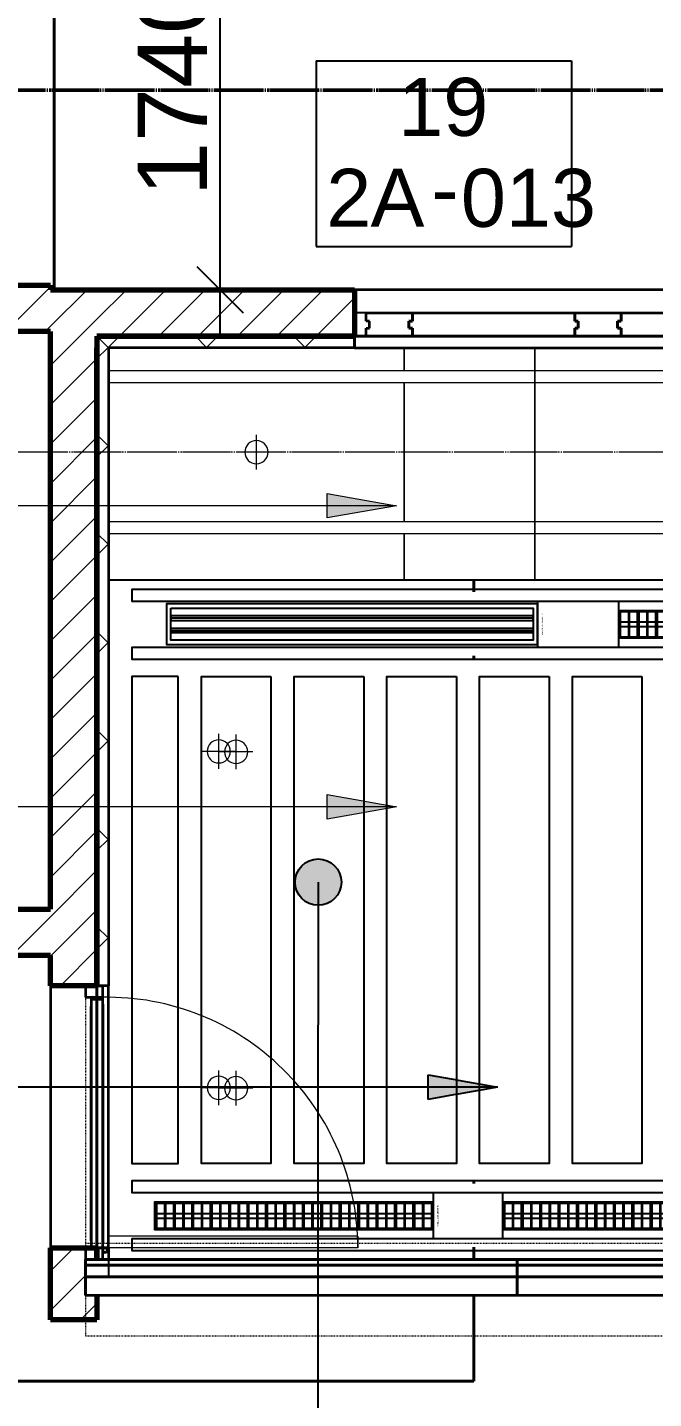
# Model space of a CAD drawing. Header units: millimetres. Extents: x -920220 to -841565, y -17301 to 82135.
# Drawn here: x -852482 to -849782, y -501 to 5410 of the extents above; entities that cross this region are included whole.
import ezdxf
from ezdxf.enums import TextEntityAlignment as Align
from ezdxf.xclip import XClip

# ---------------------------------------------------------------- set-up
doc = ezdxf.new("R2010")
doc.units = ezdxf.units.MM
doc.header["$XCLIPFRAME"] = 0
doc.linetypes.add('DASH', pattern=[6.35, 3.175, -3.175])
doc.linetypes.add('DPA_Grid _ Level 100', pattern=[10, 5.5, -1.6, 1.3, -1.6])
for name, color, linetype in [('000 - WIPEOUT', 250, 'Continuous'), ('001 - ASCESSORIES', 251, 'Continuous'), ('A04_TUBE SERIES', 2, 'Continuous'), ('A11_ALU.SOLID SHEET', 2, 'Continuous')]:
    doc.layers.add(name, color=color, linetype=linetype)
for name, color, linetype, lineweight in [('A-ANNO-DIMS', 1, 'Continuous', 9), ('A-ANNO-NOTE', 3, 'Continuous', 25), ('A-DETL-GENF', 2, 'Continuous', 9), ('A-DOOR', 3, 'Continuous', 35), ('A-DOOR-E', 2, 'Continuous', 25), ('A-DOOR-FRAM', 3, 'Continuous', 25), ('A-DOOR-IDEN', 3, 'Continuous', 25), ('A-FLOR-E', 2, 'Continuous', 35), ('A-GENM', 1, 'Continuous', 9), ('A-GLAZ-CURT', 2, 'Continuous', 9), ('A-ROOM-IDEN', 3, 'Continuous', 25), ('A-WALL', 5, 'Continuous', 35), ('A-WALL-FNSH', 2, 'Continuous', 35), ('A-WALL-PATT', 1, 'Continuous', 35), ('E-LITE-EQPM', 2, 'Continuous', 9), ('G-ANNO-SECL', 3, 'Continuous', 9), ('G-ANNO-TEXT', 3, 'Continuous', 9), ('Q-SPCQ', 2, 'Continuous', 35), ('Q-SPCQ-HDLN', 2, 'DASH', 9), ('S-GRID', 251, 'Continuous', 9), ('WALL-E', 2, 'Continuous', 35)]:
    doc.layers.add(name, color=color, linetype=linetype, lineweight=lineweight)
doc.styles.add('Arial_1', font='arial.ttf', dxfattribs={"height": 250})
doc.styles.add('Arial_2', font='arial.ttf', dxfattribs={"height": 300})
doc.styles.add('Arial_3', font='arial.ttf', dxfattribs={"height": 2.5})
doc.dimstyles.new('DPA-DIM-3_0_T-T', dxfattribs={"dimscale": 304.8, "dimtxt": 306.07782, "dimasz": 0.656168, "dimexe": 0.656168, "dimexo": 0.0625, "dimgap": 0.164042, "dimtad": 1, "dimdec": 0, "dimzin": 0, "dimdsep": 46, "dimtxsty": 'Arial_2', "dimblk1": 'OBLIQUE', "dimblk2": 'OBLIQUE', "dimsah": 1, "dimcen": 0.09, "dimdle": 0.656168, "dimadec": 8, "dimazin": 0, "dimtfac": 1, "dimtdec": 4, "dimtix": 1, "dimtmove": 0, "dimatfit": 3, "dimfxl": 1.312336, "dimfxlon": 1, "dimtvp": 1, "dimtolj": 1, "dimtzin": 0, "dimarcsym": 2})
pattern_1 = [(45, (0, 0), (-84.852814, 84.852814), [])]
pattern_2 = [(45, (0, 0), (-212.13203, 212.13203), []), (135, (0, 0), (-212.13203, -212.13203), [])]

# ---------------------------------------------------------------- blocks, each defined once
blk = doc.blocks.new('DPA_AC-BW - A30_2100 x 2500 mm-6632386-4260-01 ENLARGED UPPER PLATFORM LEVEL - REFLECTED CEILING PLAN - SHEET 1')
at = {"layer": 'A-DOOR'}
for p, q in [((-1000, 0), (-800, 0)), ((-1000, -35), (-1000, 0)), ((-800, 0), (-800, -35)), ((-799.8, -35), (-799.8, 0)), ((-799.8, 0), (-100, 0)), ((-100, 0), (100, 0)), ((-100, -35), (-100, 0)), ((-100, 0), (-100, -35)), ((100, 0), (100, -35)), ((100, -35), (100, 0)), ((100, 0), (800, 0)), ((800, 0), (1000, 0)), ((800, -35), (800, 0)), ((800, 0), (800, -35)), ((1000, 0), (1000, -35)), ((-985, -35), (-1000, -35)), ((-985, -65), (-985, -35)), ((-800, -35), (-815, -35)), ((-815, -35), (-815, -65)), ((-815, -65), (-815, -35)), ((-815, -35), (-799.8, -35)), ((-85, -35), (-100, -35)), ((-100, -35), (-85, -35)), ((-85, -65), (-85, -35)), ((-85, -35), (-85, -65)), ((100, -35), (85, -35)), ((85, -35), (85, -65)), ((85, -35), (100, -35)), ((85, -65), (85, -35)), ((815, -35), (800, -35)), ((800, -35), (815, -35)), ((815, -65), (815, -35)), ((815, -35), (815, -65)), ((1000, -35), (985, -35)), ((985, -35), (985, -65)), ((-1000, -100), (-1000, -65)), ((-1000, -65), (-985, -65)), ((-800, -100), (-1000, -100)), ((-815, -65), (-800, -65)), ((-799.8, -65), (-815, -65)), ((-800, -65), (-800, -100)), ((-799.8, -100), (-799.8, -65)), ((-100, -100), (-799.8, -100)), ((-100, -100), (-100, -65)), ((-100, -65), (-85, -65)), ((-85, -65), (-100, -65)), ((-100, -65), (-100, -100)), ((100, -100), (-100, -100)), ((85, -65), (100, -65)), ((100, -65), (85, -65)), ((100, -65), (100, -100)), ((100, -100), (100, -65)), ((800, -100), (100, -100)), ((800, -100), (800, -65)), ((800, -65), (815, -65)), ((815, -65), (800, -65)), ((800, -65), (800, -100)), ((1000, -100), (800, -100)), ((985, -65), (1000, -65)), ((1000, -65), (1000, -100))]:
    blk.add_line(p, q, dxfattribs=at)
at = {"layer": 'A-DOOR-E'}
for p, q in [((-800, 0), (-1000, 0)), ((-1000, 0), (-1000, -35)), ((-800, -35), (-800, 0)), ((-799.8, -35), (-799.8, 0)), ((-799.8, 0), (-100, 0)), ((-799.8, 0), (-100, 0)), ((-799.8, -35), (-799.8, 0)), ((-799.8, -35), (-799.8, 0)), ((-799.8, 0), (-100, 0)), ((-100, 0), (-799.8, 0)), ((-799.8, 0), (-799.8, -35)), ((-799.8, -35), (-799.8, 0)), ((-799.8, 0), (-100, 0)), ((-100, 0), (-799.8, 0)), ((-799.8, 0), (-799.8, -35)), ((-100, 0), (-799.8, 0)), ((-799.8, 0), (-799.8, -35)), ((100, 0), (-100, 0)), ((-100, 0), (-100, -35)), ((-100, 0), (-100, -35)), ((-100, 0), (-100, -35)), ((-100, 0), (-100, -35)), ((-100, -35), (-100, 0)), ((-100, 0), (-100, -35)), ((-100, -35), (-100, 0)), ((-100, -35), (-100, 0)), ((100, -35), (100, 0)), ((100, -35), (100, 0)), ((100, 0), (800, 0)), ((100, 0), (800, 0)), ((100, -35), (100, 0)), ((100, -35), (100, 0)), ((100, 0), (800, 0)), ((800, 0), (100, 0)), ((100, 0), (100, -35)), ((100, -35), (100, 0)), ((100, 0), (800, 0)), ((800, 0), (100, 0)), ((100, 0), (100, -35)), ((800, 0), (100, 0)), ((100, 0), (100, -35)), ((1000, 0), (800, 0)), ((800, 0), (800, -35)), ((800, 0), (800, -35)), ((800, 0), (800, -35)), ((800, 0), (800, -35)), ((800, -35), (800, 0)), ((800, 0), (800, -35)), ((800, -35), (800, 0)), ((800, -35), (800, 0)), ((1000, -35), (1000, 0)), ((-1000, -35), (-985, -35)), ((-985, -35), (-985, -65)), ((-815, -65), (-815, -35)), ((-815, -35), (-800, -35)), ((-815, -65), (-815, -35)), ((-815, -35), (-799.8, -35)), ((-815, -35), (-799.8, -35)), ((-815, -65), (-815, -35)), ((-815, -65), (-815, -35)), ((-815, -35), (-799.8, -35)), ((-799.8, -35), (-815, -35)), ((-815, -35), (-815, -65)), ((-815, -65), (-815, -35)), ((-815, -35), (-799.8, -35)), ((-799.8, -35), (-815, -35)), ((-815, -35), (-815, -65)), ((-799.8, -35), (-815, -35)), ((-815, -35), (-815, -65)), ((-100, -35), (-85, -35)), ((-100, -35), (-85, -35)), ((-100, -35), (-85, -35)), ((-100, -35), (-85, -35)), ((-85, -35), (-100, -35)), ((-100, -35), (-85, -35)), ((-85, -35), (-100, -35)), ((-85, -35), (-100, -35)), ((-85, -35), (-85, -65)), ((-85, -35), (-85, -65)), ((-85, -35), (-85, -65)), ((-85, -35), (-85, -65)), ((-85, -65), (-85, -35)), ((-85, -35), (-85, -65)), ((-85, -65), (-85, -35)), ((-85, -65), (-85, -35)), ((85, -65), (85, -35)), ((85, -35), (100, -35)), ((85, -65), (85, -35)), ((85, -35), (100, -35)), ((85, -35), (100, -35)), ((85, -65), (85, -35)), ((85, -65), (85, -35)), ((85, -35), (100, -35)), ((100, -35), (85, -35)), ((85, -35), (85, -65)), ((85, -65), (85, -35)), ((85, -35), (100, -35)), ((100, -35), (85, -35)), ((85, -35), (85, -65)), ((100, -35), (85, -35)), ((85, -35), (85, -65)), ((800, -35), (815, -35)), ((800, -35), (815, -35)), ((800, -35), (815, -35)), ((800, -35), (815, -35)), ((815, -35), (800, -35)), ((800, -35), (815, -35)), ((815, -35), (800, -35)), ((815, -35), (800, -35)), ((815, -35), (815, -65)), ((815, -35), (815, -65)), ((815, -35), (815, -65)), ((815, -35), (815, -65)), ((815, -65), (815, -35)), ((815, -35), (815, -65)), ((815, -65), (815, -35)), ((815, -65), (815, -35)), ((985, -65), (985, -35)), ((985, -35), (1000, -35)), ((-985, -65), (-1000, -65)), ((-1000, -65), (-1000, -100)), ((-1000, -100), (-800, -100)), ((-800, -65), (-815, -65)), ((-799.8, -65), (-815, -65)), ((-799.8, -65), (-815, -65)), ((-799.8, -65), (-815, -65)), ((-815, -65), (-799.8, -65)), ((-799.8, -65), (-815, -65)), ((-815, -65), (-799.8, -65)), ((-815, -65), (-799.8, -65)), ((-800, -100), (-800, -65)), ((-799.8, -100), (-799.8, -65)), ((-799.8, -100), (-799.8, -65)), ((-799.8, -100), (-799.8, -65)), ((-799.8, -65), (-799.8, -100)), ((-799.8, -100), (-799.8, -65)), ((-799.8, -65), (-799.8, -100)), ((-799.8, -65), (-799.8, -100)), ((-100, -100), (-799.8, -100)), ((-100, -100), (-799.8, -100)), ((-100, -100), (-799.8, -100)), ((-799.8, -100), (-100, -100)), ((-100, -100), (-799.8, -100)), ((-799.8, -100), (-100, -100)), ((-799.8, -100), (-100, -100)), ((-85, -65), (-100, -65)), ((-100, -65), (-100, -100)), ((-85, -65), (-100, -65)), ((-100, -65), (-100, -100)), ((-100, -65), (-100, -100)), ((-85, -65), (-100, -65)), ((-85, -65), (-100, -65)), ((-100, -65), (-100, -100)), ((-100, -100), (-100, -65)), ((-100, -65), (-85, -65)), ((-85, -65), (-100, -65)), ((-100, -65), (-100, -100)), ((-100, -100), (-100, -65)), ((-100, -65), (-85, -65)), ((-100, -100), (-100, -65)), ((-100, -65), (-85, -65)), ((-100, -100), (100, -100)), ((100, -65), (85, -65)), ((100, -65), (85, -65)), ((100, -65), (85, -65)), ((100, -65), (85, -65)), ((85, -65), (100, -65)), ((100, -65), (85, -65)), ((85, -65), (100, -65)), ((85, -65), (100, -65)), ((100, -100), (100, -65)), ((100, -100), (100, -65)), ((100, -100), (100, -65)), ((100, -100), (100, -65)), ((100, -65), (100, -100)), ((100, -100), (100, -65)), ((100, -65), (100, -100)), ((100, -65), (100, -100)), ((800, -100), (100, -100)), ((800, -100), (100, -100)), ((800, -100), (100, -100)), ((100, -100), (800, -100)), ((800, -100), (100, -100)), ((100, -100), (800, -100)), ((100, -100), (800, -100)), ((815, -65), (800, -65)), ((800, -65), (800, -100)), ((815, -65), (800, -65)), ((800, -65), (800, -100)), ((800, -65), (800, -100)), ((815, -65), (800, -65)), ((815, -65), (800, -65)), ((800, -65), (800, -100)), ((800, -100), (800, -65)), ((800, -65), (815, -65)), ((815, -65), (800, -65)), ((800, -65), (800, -100)), ((800, -100), (800, -65)), ((800, -65), (815, -65)), ((800, -100), (800, -65)), ((800, -65), (815, -65)), ((800, -100), (1000, -100)), ((1000, -65), (985, -65)), ((1000, -100), (1000, -65))]:
    blk.add_line(p, q, dxfattribs=at)
at = {"layer": 'A-DOOR-FRAM'}
for p, q in [((1000, 0), (1050, 0)), ((1000, -35), (1000, 0)), ((1050, 0), (1050, -100)), ((-1050, 0), (-1050, -100)), ((-1000, 0), (-1050, 0)), ((-1000, -35), (-1000, 0)), ((-985.2, -35), (-1000, -35)), ((-985.2, -65), (-985.2, -35)), ((985.2, -65), (985.2, -35)), ((985.2, -35), (1000, -35)), ((-1050, -100), (-1000, -100)), ((-1000, -65), (-985.2, -65)), ((-1000, -100), (-1000, -65)), ((1000, -65), (985.2, -65)), ((1000, -100), (1000, -65)), ((1050, -100), (1000, -100))]:
    blk.add_line(p, q, dxfattribs=at)
blk = doc.blocks.new('DPA_Speciality_PlatformScreenDoor - Length_135300-12767973-4260-01 ENLARGED UPPER PLATFORM LEVEL - REFLECTED CEILING PLAN - SHEET 1')
at = {"layer": 'A-GENM'}
for p, q in [((134190.3, -330), (134314.1, -330)), ((134200.9, -330), (134254, -330)), ((134250.4, -330), (134303.5, -330)), ((134025, -430), (134025, -380)), ((134025, -380), (135105, -380)), ((135105, -430), (135105, -380)), ((135125, -380), (135125, -1460)), ((135125, -1441.6), (135125, -380)), ((135175, -380), (135175, -1460)), ((135175, -1460), (135175, -380)), ((134025, -430), (135105, -430))]:
    blk.add_line(p, q, dxfattribs=at)
blk.add_arc((135105, -380), 1080, 180, 271.06109, dxfattribs=at)
at = {"layer": 'Q-SPCQ'}
for p, q in [((130962.5, -175), (133337.5, -175)), ((133337.5, -330), (133337.5, -175)), ((133337.5, -175), (133337.5, -330)), ((133337.5, -175), (135200, -175)), ((133337.5, -175.9), (133337.5, -200)), ((133337.5, -200), (133337.5, -175.9)), ((135200, -330), (135200, -175)), ((135200, -175.9), (135200, -200)), ((133337.5, -200), (133337.5, -305)), ((133337.5, -305), (133337.5, -200)), ((135200, -200), (135200, -305)), ((133337.5, -255), (130962.5, -255)), ((130962.5, -255), (133337.5, -255)), ((133287.5, -255), (131012.5, -255)), ((131012.5, -255), (133287.5, -255)), ((131022.5, -255), (133277.5, -255)), ((133277.5, -255), (131022.5, -255)), ((133337.5, -305), (133337.5, -255)), ((133337.5, -255), (133337.5, -305)), ((135200, -255), (133337.5, -255)), ((133337.5, -255), (135200, -255)), ((133337.5, -255), (133337.5, -305)), ((133337.5, -255), (133337.5, -305)), ((135150, -255), (133387.5, -255)), ((133387.5, -255), (135150, -255)), ((133397.5, -255), (135140, -255)), ((135140, -255), (133397.5, -255)), ((135200, -305), (135200, -255)), ((135200, -255), (135200, -305)), ((133337.5, -305), (130962.5, -305)), ((133337.5, -305), (130962.5, -305)), ((130962.5, -305), (133337.5, -305)), ((130962.5, -330), (133337.5, -330)), ((130962.5, -330), (133337.5, -330)), ((130972.5, -305), (133327.5, -305)), ((130972.5, -305), (133327.5, -305)), ((133327.5, -305), (130972.5, -305)), ((133327.5, -330), (130972.5, -330)), ((130972.5, -330), (133327.5, -330)), ((133327.5, -330), (130972.5, -330)), ((133287.5, -305), (131012.5, -305)), ((131012.5, -305), (133287.5, -305)), ((133277.5, -305), (131022.5, -305)), ((131022.5, -305), (133277.5, -305)), ((133277.5, -305), (131022.5, -305)), ((131022.5, -305), (133277.5, -305)), ((131022.5, -305), (133277.5, -305)), ((133277.5, -305), (131022.5, -305)), ((133277.5, -330), (131022.5, -330)), ((131022.5, -330), (133277.5, -330)), ((133277.5, -330), (131022.5, -330)), ((131022.5, -330), (133277.5, -330)), ((133327.5, -305), (133337.5, -305)), ((133337.5, -330), (133327.5, -330)), ((133337.5, -305), (133337.5, -329.1)), ((133337.5, -330), (133337.5, -305)), ((133337.5, -305), (133337.5, -330)), ((133337.5, -329.1), (133337.5, -305)), ((135200, -305), (133337.5, -305)), ((133337.5, -305), (133347.5, -305)), ((133337.5, -330), (133337.5, -305)), ((133337.5, -305), (133337.5, -330)), ((135200, -305), (133337.5, -305)), ((133337.5, -305), (135200, -305)), ((133337.5, -330), (135200, -330)), ((133347.5, -330), (133337.5, -330)), ((133337.5, -330), (135200, -330)), ((133347.5, -305), (135190, -305)), ((133347.5, -305), (135190, -305)), ((135190, -305), (133347.5, -305)), ((135190, -330), (133347.5, -330)), ((133347.5, -330), (135190, -330)), ((135190, -330), (133347.5, -330)), ((135150, -305), (133387.5, -305)), ((133387.5, -305), (135150, -305)), ((135140, -305), (133397.5, -305)), ((133397.5, -305), (135140, -305)), ((135140, -305), (133397.5, -305)), ((133397.5, -305), (135140, -305)), ((133397.5, -305), (135140, -305)), ((135140, -305), (133397.5, -305)), ((135140, -330), (133397.5, -330)), ((133397.5, -330), (135140, -330)), ((135140, -330), (133397.5, -330)), ((133397.5, -330), (135140, -330)), ((135125, -330), (135125, -380)), ((135125, -330), (135150, -330)), ((135150, -330), (135125, -330)), ((135150, -380), (135150, -330)), ((135150, -330), (135150, -380)), ((135200, -330), (135150, -330)), ((135150, -380), (135150, -330)), ((135150, -330), (135150, -380)), ((135190, -305), (135200, -305)), ((135200, -330), (135190, -330)), ((135200, -305), (135200, -329.1)), ((135200, -330), (135200, -305)), ((135200, -305), (135200, -330)), ((135200, -380), (135200, -330)), ((135125, -380), (135125, -1450)), ((135125, -380), (135150, -380)), ((135125, -380), (135150, -380)), ((135150, -380), (135125, -380)), ((135150, -380), (135125, -380)), ((135125, -400), (135125, -1430)), ((135125, -1430), (135125, -400)), ((135125, -400), (135125, -1430)), ((135125, -1430), (135125, -400)), ((135150, -1450), (135150, -380)), ((135150, -380), (135150, -1450)), ((135150, -1450), (135150, -380)), ((135150, -380), (135150, -1450)), ((135150, -380), (135175, -380)), ((135150, -380), (135175, -380)), ((135200, -380), (135150, -380)), ((135200, -380), (135150, -380)), ((135150, -400), (135150, -1430)), ((135150, -1430), (135150, -400)), ((135150, -400), (135150, -1430)), ((135150, -1430), (135150, -400)), ((135150, -410), (135150, -1420)), ((135150, -1420), (135150, -410)), ((135150, -410), (135150, -1420)), ((135150, -1420), (135150, -410)), ((135150, -1420), (135150, -410)), ((135150, -410), (135150, -1420)), ((135175, -1450), (135175, -380)), ((135175, -410), (135175, -1420)), ((135175, -1420), (135175, -410)), ((135175, -410), (135175, -1420)), ((135175, -410), (135175, -1420)), ((135175, -1420), (135175, -410)), ((135125, -1450), (135150, -1450)), ((135125, -1460), (135125, -1510)), ((135150, -1460), (135125, -1460)), ((135130, -1450), (135170, -1450)), ((135170, -1460), (135130, -1460)), ((135150, -1450), (135175, -1450)), ((135150, -1460), (135150, -1510)), ((135150, -1510), (135150, -1460)), ((135200, -1460), (135150, -1460)), ((135150, -1460), (135150, -1510)), ((135150, -1510), (135150, -1460)), ((135200, -1510), (135200, -1460)), ((135150, -1510), (135125, -1510)), ((135150, -1510), (135125, -1510)), ((135200, -1510), (135150, -1510)), ((135200, -1510), (135150, -1510))]:
    blk.add_line(p, q, dxfattribs=at)
for centre, radius, start, end in [((135115, -370), 10, 90, 270), ((135115, -370), 10, 90, 270), ((135115, -370), 10, 90, 270), ((135115, -370), 10, 90, 270), ((135115, -370), 10, 270, 90), ((135115, -370), 10, 270, 90), ((135115, -370), 10, 270, 90), ((135115, -370), 10, 270, 90), ((135130, -1455), 5, 90, 270), ((135170, -1455), 5, 270, 90)]:
    blk.add_arc(centre, radius, start, end, dxfattribs=at)
at = {"layer": 'Q-SPCQ-HDLN'}
for p, q in [((135200, 0), (129089.3, 0)), ((135200, -1510), (135200, 0)), ((135200, -330), (129089.3, -330)), ((135200, -400), (129089.3, -400))]:
    blk.add_line(p, q, dxfattribs=at)
blk = doc.blocks.new('LGF_DL_SAA_LowPower_DL1a - LGF_DL_SAA_LowPower_DL1a-8832329-4260-01 ENLARGED UPPER PLATFORM LEVEL - REFLECTED CEILING PLAN - SHEET 1')
at = {"layer": 'A-DETL-GENF', "lineweight": 9}
for p, q in [((0, 75), (0, -75)), ((72.5, 0), (-72.5, 0))]:
    blk.add_line(p, q, dxfattribs=at)
blk.add_circle((0, 0), 50, dxfattribs=at)
blk = doc.blocks.new('DPA_Door Tag - Standard-4918896-4260-01 ENLARGED UPPER PLATFORM LEVEL - REFLECTED CEILING PLAN - SHEET 1')
at = {"layer": 'A-DOOR-IDEN'}
for p, q in [((-5.5, 4), (-5.5, -4)), ((-5.5, 4), (5.5, 4)), ((5.5, 4), (5.5, -4)), ((-5.5, -4), (5.5, -4))]:
    blk.add_line(p, q, dxfattribs=at)
at = {"layer": 'A-DOOR-IDEN', "lineweight": 9, "insert": (-0.528, -0.28), "char_height": 2.5, "width": 1.44304, "attachment_point": 1, "style": 'Arial_3'}
blk.add_mtext('-', dxfattribs=at)
blk = doc.blocks.new('LGF_DL_SAA_LowPower_DL1a - LGF_DL_SAA_LowPower_DL1a-8832329-4160-01 UPPER PLATFORM LEVEL - REFLECTED CEILING PLAN')
at = {"layer": 'A-DETL-GENF'}
for p, q in [((0, 75), (0, -75)), ((72.5, 0), (-72.5, 0))]:
    blk.add_line(p, q, dxfattribs=at)
blk.add_circle((0, 0), 50, dxfattribs=at)
blk = doc.blocks.new('C-1-PP19-AR-4160-01-B_20250902-175713_EXDOWNLIGHT')
at = {"layer": 'E-LITE-EQPM', "extrusion": (0, 0, -1), "rotation": 180}
for p in [(106812.4, 0), (106900, -1292), (106900, -2742)]:
    blk.add_blockref('LGF_DL_SAA_LowPower_DL1a - LGF_DL_SAA_LowPower_DL1a-8832329-4160-01 UPPER PLATFORM LEVEL - REFLECTED CEILING PLAN', p, dxfattribs=at)
blk = doc.blocks.new('*U122')
at = {"layer": 'A11_ALU.SOLID SHEET', "color": 0}
blk.add_lwpolyline([(350, -98.8), (350, 98.8), (0, 98.8), (0, -98.8)], close=True, dxfattribs=at)
at = {"layer": 'Defpoints', "color": 250}
blk.add_point((0, 0), dxfattribs=at)
blk.add_text('AL.SHEET-HAT-TYPE-R', height=6, rotation=270, dxfattribs=at).set_placement((15, 0), align=Align.BOTTOM_CENTER)
blk = doc.blocks.new('*U124')
at = {"layer": '001 - ASCESSORIES', "color": 0, "linetype": 'ByBlock'}
blk.add_lwpolyline([(800, 87.5), (-800, 87.5), (-800, -87.5), (800, -87.5)], close=True, dxfattribs=at)
at = {"layer": '001 - ASCESSORIES', "linetype": 'ByBlock'}
for points in [[(-781.5, 69), (781.5, 69), (781.5, -69), (-781.5, -69)], [(781.5, 36.3), (-781.5, 36.3), (-781.5, 16.3), (781.5, 16.3)], [(-781.5, -16.3), (781.5, -16.3), (781.5, -36.3), (-781.5, -36.3)]]:
    blk.add_lwpolyline(points, close=True, dxfattribs=at)
for points in [[(781.5, 26.3), (-781.5, 26.3)], [(-781.5, -26.3), (781.5, -26.3)]]:
    blk.add_lwpolyline(points, dxfattribs=at)
blk = doc.blocks.new('*U119')
at = {"color": 1}
blk.add_wipeout([(600, -60), (-600, -60), (-600, 60), (600, 60)], dxfattribs=at).dxf.layer = '000 - WIPEOUT'
at = {"layer": '001 - ASCESSORIES', "color": 0}
blk.add_lwpolyline([(600, -60), (-600, -60), (-600, 60), (600, 60)], close=True, dxfattribs=at)
at = {"layer": '001 - ASCESSORIES'}
for points in [[(-593.5, -55), (-598.5, -55), (-598.5, 55), (-593.5, 55)], [(595, -55), (-595, -55), (-595, 55), (595, 55)], [(-558.8, -55), (-553.8, -55), (-553.8, 55), (-558.8, 55)], [(-514, -55), (-519, -55), (-519, 55), (-514, 55)], [(-479.3, -55), (-474.3, -55), (-474.3, 55), (-479.3, 55)], [(-434.6, -55), (-439.6, -55), (-439.6, 55), (-434.6, 55)], [(-399.8, -55), (-394.8, -55), (-394.8, 55), (-399.8, 55)], [(-355.1, -55), (-360.1, -55), (-360.1, 55), (-355.1, 55)], [(-320.4, -55), (-315.4, -55), (-315.4, 55), (-320.4, 55)], [(-275.6, -55), (-280.6, -55), (-280.6, 55), (-275.6, 55)], [(-240.9, -55), (-235.9, -55), (-235.9, 55), (-240.9, 55)], [(-196.2, -55), (-201.2, -55), (-201.2, 55), (-196.2, 55)], [(-161.4, -55), (-156.4, -55), (-156.4, 55), (-161.4, 55)], [(-116.7, -55), (-121.7, -55), (-121.7, 55), (-116.7, 55)], [(-82, -55), (-77, -55), (-77, 55), (-82, 55)], [(-37.2, -55), (-42.2, -55), (-42.2, 55), (-37.2, 55)], [(-2.5, -55), (2.5, -55), (2.5, 55), (-2.5, 55)], [(42.2, -55), (37.2, -55), (37.2, 55), (42.2, 55)], [(77, -55), (82, -55), (82, 55), (77, 55)], [(121.7, -55), (116.7, -55), (116.7, 55), (121.7, 55)], [(156.4, -55), (161.4, -55), (161.4, 55), (156.4, 55)], [(201.2, -55), (196.2, -55), (196.2, 55), (201.2, 55)], [(235.9, -55), (240.9, -55), (240.9, 55), (235.9, 55)], [(280.6, -55), (275.6, -55), (275.6, 55), (280.6, 55)], [(315.4, -55), (320.4, -55), (320.4, 55), (315.4, 55)], [(360.1, -55), (355.1, -55), (355.1, 55), (360.1, 55)], [(394.8, -55), (399.8, -55), (399.8, 55), (394.8, 55)], [(439.6, -55), (434.6, -55), (434.6, 55), (439.6, 55)], [(474.3, -55), (479.3, -55), (479.3, 55), (474.3, 55)], [(519, -55), (514, -55), (514, 55), (519, 55)], [(553.8, -55), (558.8, -55), (558.8, 55), (553.8, 55)], [(598.5, -55), (593.5, -55), (593.5, 55), (598.5, 55)]]:
    blk.add_lwpolyline(points, close=True, dxfattribs=at)
for points in [[(-593.5, 10), (-558.8, 10)], [(-553.8, 10), (-519, 10)], [(-514, 10), (-479.3, 10)], [(-474.3, 10), (-439.6, 10)], [(-434.6, 10), (-399.8, 10)], [(-394.8, 10), (-360.1, 10)], [(-355.1, 10), (-320.4, 10)], [(-315.4, 10), (-280.6, 10)], [(-275.6, 10), (-240.9, 10)], [(-235.9, 10), (-201.2, 10)], [(-196.2, 10), (-161.4, 10)], [(-156.4, 10), (-121.7, 10)], [(-116.7, 10), (-82, 10)], [(-77, 10), (-42.2, 10)], [(-37.2, 10), (-2.5, 10)], [(2.5, 10), (37.2, 10)], [(42.2, 10), (77, 10)], [(82, 10), (116.7, 10)], [(121.7, 10), (156.4, 10)], [(161.4, 10), (196.2, 10)], [(201.2, 10), (235.9, 10)], [(240.9, 10), (275.6, 10)], [(280.6, 10), (315.4, 10)], [(320.4, 10), (355.1, 10)], [(360.1, 10), (394.8, 10)], [(399.8, 10), (434.6, 10)], [(439.6, 10), (474.3, 10)], [(479.3, 10), (514, 10)], [(519, 10), (553.8, 10)], [(558.8, 10), (593.5, 10)], [(-593.5, -10), (-558.8, -10)], [(-553.8, -10), (-519, -10)], [(-514, -10), (-479.3, -10)], [(-474.3, -10), (-439.6, -10)], [(-434.6, -10), (-399.8, -10)], [(-394.8, -10), (-360.1, -10)], [(-355.1, -10), (-320.4, -10)], [(-315.4, -10), (-280.6, -10)], [(-275.6, -10), (-240.9, -10)], [(-235.9, -10), (-201.2, -10)], [(-196.2, -10), (-161.4, -10)], [(-156.4, -10), (-121.7, -10)], [(-116.7, -10), (-82, -10)], [(-77, -10), (-42.2, -10)], [(-37.2, -10), (-2.5, -10)], [(2.5, -10), (37.2, -10)], [(42.2, -10), (77, -10)], [(82, -10), (116.7, -10)], [(121.7, -10), (156.4, -10)], [(161.4, -10), (196.2, -10)], [(201.2, -10), (235.9, -10)], [(240.9, -10), (275.6, -10)], [(280.6, -10), (315.4, -10)], [(320.4, -10), (355.1, -10)], [(360.1, -10), (394.8, -10)], [(399.8, -10), (434.6, -10)], [(439.6, -10), (474.3, -10)], [(479.3, -10), (514, -10)], [(519, -10), (553.8, -10)], [(558.8, -10), (593.5, -10)]]:
    blk.add_lwpolyline(points, dxfattribs=at)
blk = doc.blocks.new('*U127')
at = {"layer": 'A11_ALU.SOLID SHEET', "color": 0}
blk.add_lwpolyline([(300, -98.8), (300, 98.8), (0, 98.8), (0, -98.8)], close=True, dxfattribs=at)
at = {"layer": 'Defpoints', "color": 250}
blk.add_point((0, 0), dxfattribs=at)
blk.add_text('AL.SHEET-HAT-TYPE-R', height=6, rotation=270, dxfattribs=at).set_placement((15, 0), align=Align.BOTTOM_CENTER)
blk = doc.blocks.new('*U144')
blk.add_attdef('EXTR.OVL-LENGTH_', (-25, -59.1), '', height=5)
blk.add_wipeout([(-25, 0), (25, 0), (25, 67400), (-25, 67400)]).dxf.layer = '000 - WIPEOUT'
at = {"layer": 'A04_TUBE SERIES', "color": 0}
blk.add_lwpolyline([(-25, 0), (25, 0), (25, 67400), (-25, 67400)], close=True, dxfattribs=at)
blk = doc.blocks.new('*U146')
blk.add_attdef('EXTR.OVL-LENGTH_', (-25, -59.1), '', height=5)
blk.add_wipeout([(-25, 0), (25, 0), (25, 67400), (-25, 67400)]).dxf.layer = '000 - WIPEOUT'
at = {"layer": 'A04_TUBE SERIES', "color": 0}
blk.add_lwpolyline([(-25, 0), (25, 0), (25, 67400), (-25, 67400)], close=True, dxfattribs=at)
blk = doc.blocks.new('*U148')
blk.add_attdef('EXTR.OVL-LENGTH_', (-25, -59.1), '', height=5)
blk.add_wipeout([(-25, 0), (25, 0), (25, 67400), (-25, 67400)]).dxf.layer = '000 - WIPEOUT'
at = {"layer": 'A04_TUBE SERIES', "color": 0}
blk.add_lwpolyline([(-25, 0), (25, 0), (25, 67400), (-25, 67400)], close=True, dxfattribs=at)
blk = doc.blocks.new('*U150')
blk.add_attdef('EXTR.OVL-LENGTH_', (-25, -59.1), '', height=5)
blk.add_wipeout([(-25, 0), (25, 0), (25, 67400), (-25, 67400)]).dxf.layer = '000 - WIPEOUT'
at = {"layer": 'A04_TUBE SERIES', "color": 0}
blk.add_lwpolyline([(-25, 0), (25, 0), (25, 67400), (-25, 67400)], close=True, dxfattribs=at)
blk = doc.blocks.new('*U271')
at = {"color": 3}
for points in [[(-1050, 33550), (1050, 33550), (1050, 33250), (-1050, 33250)], [(-1050, 33150), (1050, 33150), (1050, 32850), (-1050, 32850)], [(-1050, 32750), (1050, 32750), (1050, 32450), (-1050, 32450)], [(-1050, 32350), (1050, 32350), (1050, 32050), (-1050, 32050)], [(-1050, 31950), (1050, 31950), (1050, 31650), (-1050, 31650)]]:
    blk.add_wipeout(points, dxfattribs=at).dxf.layer = '000 - WIPEOUT'
at = {"layer": 'A11_ALU.SOLID SHEET', "color": 0, "linetype": 'ByBlock'}
for points in [[(-1050, 33250), (1050, 33250), (1050, 33550), (-1050, 33550)], [(-1050, 32850), (1050, 32850), (1050, 33150), (-1050, 33150)], [(-1050, 32450), (1050, 32450), (1050, 32750), (-1050, 32750)], [(-1050, 32050), (1050, 32050), (1050, 32350), (-1050, 32350)], [(-1050, 31650), (1050, 31650), (1050, 31950), (-1050, 31950)]]:
    blk.add_lwpolyline(points, close=True, dxfattribs=at)
blk = doc.blocks.new('*U445')
at = {"layer": 'Defpoints'}
blk.add_point((0, 0), dxfattribs=at)
blk.add_wipeout([(1050, 250), (1050, 450), (-1050, 450), (-1050, 250)]).dxf.layer = '000 - WIPEOUT'
at = {"layer": 'A11_ALU.SOLID SHEET', "color": 0}
blk.add_lwpolyline([(1050, 250), (1050, 450), (-1050, 450), (-1050, 250)], close=True, dxfattribs=at)
at = {"layer": 'Defpoints'}
blk.add_point((0, 400), dxfattribs=at)
blk = doc.blocks.new('*U549')
blk.add_lwpolyline([(27650, -552), (-107450, -552), (-107450, -3555), (27650, -3555)], close=True)
blk.add_blockref('*U124', (-106400, -742))
blk.add_blockref('*U124', (-106400, -742))
at = {"layer": 'A11_ALU.SOLID SHEET', "color": 1}
for name, p in [('*U122', (-105600, -742)), ('*U127', (-106050, -3292))]:
    blk.add_blockref(name, p, dxfattribs=at)
for p in [(-104650, -742), (-106650, -3292), (-105150, -3292)]:
    blk.add_blockref('*U119', p)
at = {"layer": 'A04_TUBE SERIES', "color": 0, "linetype": 'ByBlock', "rotation": 90}
for name, p in [('*U148', (-39950, -3167)), ('*U150', (-39950, -3417))]:
    blk.add_blockref(name, p, dxfattribs=at)
at = {"layer": 'A11_ALU.SOLID SHEET', "color": 0, "linetype": 'ByBlock', "xscale": -1, "rotation": 90}
blk.add_blockref('*U271', (-73500, -2017), dxfattribs=at)
at = {"layer": 'A11_ALU.SOLID SHEET', "color": 1}
blk.add_blockref('*U122', (-105600, -742), dxfattribs=at)
at = {"layer": 'A11_ALU.SOLID SHEET', "color": 0, "linetype": 'ByBlock', "rotation": 90}
blk.add_blockref('*U445', (-106900, -2017), dxfattribs=at)
blk.add_blockref('*U119', (-104650, -742))
at = {"layer": 'A04_TUBE SERIES', "color": 0, "linetype": 'ByBlock', "rotation": 90}
for name, p in [('*U144', (-39950, -617)), ('*U146', (-39950, -867))]:
    blk.add_blockref(name, p, dxfattribs=at)
blk = doc.blocks.new('System Panel - DPA_Metal Ceiling Rectangular Panel-10851930-4260-01 ENLARGED UPPER PLATFORM LEVEL - REFLECTED CEILING PLAN - SHEET 1')
at = {"layer": 'A-GLAZ-CURT'}
for p, q in [((-850294.8, 4029), (-852132.4, 4029)), ((-852132.4, 4029), (-852132.4, 3029)), ((-852132.4, 3029), (-852132.4, 4029)), ((-852132.4, 4029), (-850294.8, 4029)), ((-850294.8, 4029), (-850294.8, 3029)), ((-850294.8, 3879), (-850294.8, 3929)), ((-850294.8, 3229), (-850294.8, 3279)), ((-852132.4, 3029), (-850294.8, 3029)), ((-850294.8, 3029), (-852132.4, 3029))]:
    blk.add_line(p, q, dxfattribs=at)
blk = doc.blocks.new('System Panel - DPA_Metal Ceiling Rectangular Panel-V1-4260-01 ENLARGED UPPER PLATFORM LEVEL - REFLECTED CEILING PLAN - SHEET 1')
at = {"layer": 'A-GLAZ-CURT'}
for p, q in [((-848457.3, 4029), (-850294.8, 4029)), ((-850294.8, 3029), (-850294.8, 4029)), ((-850294.8, 4029), (-848457.3, 4029)), ((-850294.8, 3929), (-850294.8, 3879)), ((-850294.8, 3279), (-850294.8, 3229)), ((-850294.8, 3029), (-848457.3, 3029)), ((-848457.3, 3029), (-850294.8, 3029))]:
    blk.add_line(p, q, dxfattribs=at)
blk = doc.blocks.new('System Panel - DPA-AR_Metal Ceiling Rectangular Panel-13144394-4260-01 ENLARGED UPPER PLATFORM LEVEL - REFLECTED CEILING PLAN - SHEET 1')
at = {"layer": 'A-GLAZ-CURT'}
for p, q in [((-850857.3, 4029), (-852132.4, 4029)), ((-852132.4, 4029), (-852132.4, 3929)), ((-852132.4, 3929), (-852132.4, 4029)), ((-852132.4, 4029), (-850857.3, 4029)), ((-850857.3, 4029), (-850857.3, 3929)), ((-850857.3, 3929), (-852132.4, 3929))]:
    blk.add_line(p, q, dxfattribs=at)
blk = doc.blocks.new('System Panel - DPA-AR_Metal Ceiling Rectangular Panel-13144395-4260-01 ENLARGED UPPER PLATFORM LEVEL - REFLECTED CEILING PLAN - SHEET 1')
at = {"layer": 'A-GLAZ-CURT'}
for p, q in [((-848457.3, 4029), (-850857.3, 4029)), ((-850857.3, 3929), (-850857.3, 4029)), ((-850857.3, 4029), (-848457.3, 4029)), ((-848457.4, 3929), (-850857.3, 3929))]:
    blk.add_line(p, q, dxfattribs=at)
blk = doc.blocks.new('System Panel - DPA-AR_Metal Ceiling Rectangular Panel-13144162-4260-01 ENLARGED UPPER PLATFORM LEVEL - REFLECTED CEILING PLAN - SHEET 1')
at = {"layer": 'A-GLAZ-CURT'}
for p, q in [((-852132.4, 3229), (-852132.4, 3029)), ((-852132.4, 3029), (-852132.4, 3229)), ((-852132.4, 3229), (-850857.3, 3229)), ((-850857.3, 3229), (-850857.3, 3029)), ((-852132.4, 3029), (-850857.3, 3029)), ((-850857.3, 3029), (-852132.4, 3029))]:
    blk.add_line(p, q, dxfattribs=at)
blk = doc.blocks.new('System Panel - DPA-AR_Metal Ceiling Rectangular Panel-13139259-4260-01 ENLARGED UPPER PLATFORM LEVEL - REFLECTED CEILING PLAN - SHEET 1')
at = {"layer": 'A-GLAZ-CURT'}
for p, q in [((-850857.3, 3029), (-850857.3, 3229)), ((-850857.3, 3229), (-848457.4, 3229)), ((-850857.3, 3029), (-848457.3, 3029)), ((-848457.3, 3029), (-850857.3, 3029))]:
    blk.add_line(p, q, dxfattribs=at)
blk = doc.blocks.new('System Panel - DPA-AR_Metal Ceiling Rectangular Panel-13144313-4260-01 ENLARGED UPPER PLATFORM LEVEL - REFLECTED CEILING PLAN - SHEET 1')
at = {"layer": 'A-GLAZ-CURT'}
for p, q in [((-852132.4, 3879), (-852132.4, 3279)), ((-852132.4, 3279), (-852132.4, 3879)), ((-852132.4, 3879), (-850857.3, 3879)), ((-850857.3, 3879), (-850857.3, 3279)), ((-850857.3, 3279), (-852132.4, 3279))]:
    blk.add_line(p, q, dxfattribs=at)
blk = doc.blocks.new('System Panel - DPA-AR_Metal Ceiling Rectangular Panel-13139299-4260-01 ENLARGED UPPER PLATFORM LEVEL - REFLECTED CEILING PLAN - SHEET 1')
at = {"layer": 'A-GLAZ-CURT'}
for p, q in [((-850857.3, 3279), (-850857.3, 3879)), ((-850857.3, 3879), (-848457.4, 3879)), ((-848457.4, 3279), (-850857.3, 3279))]:
    blk.add_line(p, q, dxfattribs=at)
blk = doc.blocks.new('*U551')
at = {"layer": 'A-GLAZ-CURT'}
for name in ['System Panel - DPA_Metal Ceiling Rectangular Panel-10851930-4260-01 ENLARGED UPPER PLATFORM LEVEL - REFLECTED CEILING PLAN - SHEET 1', 'System Panel - DPA-AR_Metal Ceiling Rectangular Panel-13144394-4260-01 ENLARGED UPPER PLATFORM LEVEL - REFLECTED CEILING PLAN - SHEET 1', 'System Panel - DPA-AR_Metal Ceiling Rectangular Panel-13144395-4260-01 ENLARGED UPPER PLATFORM LEVEL - REFLECTED CEILING PLAN - SHEET 1', 'System Panel - DPA_Metal Ceiling Rectangular Panel-V1-4260-01 ENLARGED UPPER PLATFORM LEVEL - REFLECTED CEILING PLAN - SHEET 1', 'System Panel - DPA-AR_Metal Ceiling Rectangular Panel-13144313-4260-01 ENLARGED UPPER PLATFORM LEVEL - REFLECTED CEILING PLAN - SHEET 1', 'System Panel - DPA-AR_Metal Ceiling Rectangular Panel-13139299-4260-01 ENLARGED UPPER PLATFORM LEVEL - REFLECTED CEILING PLAN - SHEET 1', 'System Panel - DPA-AR_Metal Ceiling Rectangular Panel-13144162-4260-01 ENLARGED UPPER PLATFORM LEVEL - REFLECTED CEILING PLAN - SHEET 1', 'System Panel - DPA-AR_Metal Ceiling Rectangular Panel-13139259-4260-01 ENLARGED UPPER PLATFORM LEVEL - REFLECTED CEILING PLAN - SHEET 1']:
    blk.add_blockref(name, (858682.4, -3579), dxfattribs=at)
blk = doc.blocks.new('_Oblique')
at = {"color": 0, "linetype": 'ByBlock', "lineweight": -2}
blk.add_line((-0.5, -0.5), (0.5, 0.5), dxfattribs=at)
blk = doc.blocks.new('*D769')
at = {"layer": 'A-ANNO-DIMS', "color": 0, "lineweight": -2, "transparency": 16777216}
for p, q in [((7030.1, 2640), (7030.1, 500)), ((6649.2, 2440), (7230.1, 2440)), ((7411.1, 700), (6830.1, 700))]:
    blk.add_line(p, q, dxfattribs=at)
at = {"layer": 'Defpoints', "color": 0, "transparency": 16777216}
for p in [(6630.1, 2440), (7030.1, 700), (7430.1, 700)]:
    blk.add_point(p, dxfattribs=at)
at = {"layer": 'A-ANNO-DIMS', "color": 0, "lineweight": -2, "transparency": 16777216, "xscale": 200, "yscale": 200, "zscale": 200}
for p, rotation in [((7030.1, 2440), 90), ((7030.1, 700), 270)]:
    blk.add_blockref('_Oblique', p, dxfattribs=dict(at, rotation=rotation))
at = {"layer": 'A-ANNO-DIMS', "color": 0, "transparency": 16777216, "insert": (6827, 1570), "char_height": 300, "width": 1107.531, "attachment_point": 5, "rotation": 90, "style": 'Arial_2'}
blk.add_mtext('\\A1;1740', dxfattribs=at)
blk = doc.blocks.new('*U740')
at = {"layer": 'S-GRID', "linetype": 'DPA_Grid _ Level 100'}
blk.add_line((12525, 0), (-60214, 0), dxfattribs=at)
at = {"layer": 'A-ANNO-DIMS'}
dim = blk.add_linear_dim(base=(7030.1, 700), p1=(6630.1, 2440), p2=(7430.1, 700), angle=90, dimstyle='DPA-DIM-3_0_T-T', override={"dimpost": '<>', "dimfxl": 1915.097909}, dxfattribs=at)
dim.commit()
dim.dimension.update_dxf_attribs({"geometry": '*D769', "text_midpoint": (6827, 1570)})

msp = doc.modelspace()

# ---------------------------------------------------------------- hatches: boundary and pattern name
at = {"layer": 'A-WALL-PATT', "lineweight": 9}
h = msp.add_hatch(dxfattribs=at)
h.set_pattern_fill('FP_2', color=256, style=0, pattern_type=2)
h.set_pattern_definition(pattern_1)
h.paths.add_polyline_path([(-852382.4, 4099), (-852382.4, 4299), (-853007.4, 4299), (-853007.4, 4099), (-852708, 4099)])
h = msp.add_hatch(dxfattribs=at)
h.set_pattern_fill('FP_2', color=256, style=0, pattern_type=2)
h.set_pattern_definition(pattern_1)
h.paths.add_polyline_path([(-852232.4, -161), (-852182.4, -161), (-852182.4, -56), (-852232.4, -56), (-852232.4, 149), (-852382.4, 149), (-852382.4, -161)])
h.paths.add_polyline_path([(-852382.4, 1279), (-852182.4, 1279), (-852182.4, 4279), (-852382.4, 4279), (-852382.4, 1409)])
h = msp.add_hatch(dxfattribs=at)
h.set_pattern_fill('FP_2', color=256, style=0, pattern_type=2)
h.set_pattern_definition(pattern_1)
h.paths.add_polyline_path([(-864307.4, 1409), (-852382.4, 1409), (-852382.4, 1609), (-864307.4, 1609)])

# ---------------------------------------------------------------- linework, layer by layer
at = {"layer": 'A-FLOR-E'}
for p, q in [((-852367.4, 4279), (-852367.4, 6019)), ((-857557.4, 4099), (-852382.4, 4099)), ((-852382.4, 4099), (-857557.4, 4099)), ((-852382.4, 4099), (-852382.4, 1609)), ((-852382.4, 1609), (-852382.4, 4099)), ((-852382.4, 1609), (-857557.4, 1609)), ((-857557.4, 1609), (-852382.4, 1609)), ((-850556.8, -56), (-850556.8, -426)), ((-850556.8, -426), (-850556.8, -56)), ((-850556.8, -426), (-854807.4, -426)), ((-854807.4, -426), (-850556.8, -426))]:
    msp.add_line(p, q, dxfattribs=at)
at = {"layer": 'A-WALL', "color": 7, "lineweight": 70}
for p, q in [((-853007.4, 4299), (-852382.4, 4299)), ((-852382.4, 4299), (-852382.4, 4279)), ((-852382.4, 4279), (-852182.4, 4279)), ((-852382.4, 4099), (-853007.4, 4099)), ((-852382.4, 1609), (-852382.4, 4099)), ((-852182.4, 4079), (-852182.4, 4029)), ((-852182.4, 4029), (-852182.4, 1279)), ((-852182.4, 1279), (-852182.4, 4029)), ((-857557.4, 1609), (-852382.4, 1609)), ((-852382.4, 1409), (-864307.4, 1409)), ((-852382.4, 1279), (-852382.4, 1409)), ((-852182.4, 1279), (-852382.4, 1279)), ((-852382.4, -161), (-852382.4, 149)), ((-852382.4, 149), (-852182.4, 149)), ((-852182.4, 149), (-852182.4, 99)), ((-852182.4, 99), (-852182.4, 149)), ((-852182.4, -56), (-852182.4, -161)), ((-852182.4, -161), (-852382.4, -161))]:
    msp.add_line(p, q, dxfattribs=at)
at = {"layer": 'A-WALL-FNSH', "color": 250}
msp.add_line((-852182.4, 4029), (-852182.4, 4079), dxfattribs=at)
at = {"layer": 'WALL-E'}
for p, q in [((-852367.4, 4279), (-852367.4, 6019)), ((-852367.4, 6019), (-852367.4, 4279)), ((-852382.4, 1279), (-852382.4, 149)), ((-852182.4, 1279), (-852382.4, 1279)), ((-852182.4, 1229), (-852182.4, 1279)), ((-852182.4, 1279), (-852182.4, 1229)), ((-852182.4, 149), (-852182.4, 1219)), ((-852182.4, 1219), (-852182.4, 149)), ((-852182.4, 149), (-852382.4, 149))]:
    msp.add_line(p, q, dxfattribs=at)

# ---------------------------------------------------------------- block references
at = {"layer": 'A11_ALU.SOLID SHEET'}
ref = msp.add_blockref('*U549', (-744682.4, 3579), dxfattribs=at)
XClip(ref).set_block_clipping_path([(-170955.001718735, -20880.0077451951), (-101439.2544794675, 14392.9971737705)])

# ---------------------------------------------------------------- next in the draw order: hatches: boundary and pattern name
at = {"layer": 'A-ANNO-NOTE'}
msp.add_hatch(color=256, dxfattribs=at).paths.add_polyline_path([(-850454.9, 841.7), (-850754.9, 788.8), (-850754.9, 894.6)])
at = {"layer": 'A-ROOM-IDEN'}
h = msp.add_hatch(color=256, dxfattribs=at)
edge = h.paths.add_edge_path()
edge.add_arc((-851228.3, 1725.5), 100, 0, 360)
at = {"layer": 'A-WALL-PATT', "lineweight": 9}
h = msp.add_hatch(dxfattribs=at)
h.set_pattern_fill('FP_2', color=256, style=0, pattern_type=2)
h.set_pattern_definition(pattern_1)
h.paths.add_polyline_path([(-846132.3, 4079), (-846121.6, 4079), (-846121.6, 4279), (-848972.3, 4279), (-848972.3, 4079), (-846157.4, 4079)])
h.paths.add_polyline_path([(-851610.3, 4079), (-851072.3, 4079), (-851072.3, 4279), (-852182.4, 4279), (-852182.4, 4079)])
h = msp.add_hatch(dxfattribs=at)
h.set_pattern_fill('FP_3', color=256, style=0, pattern_type=2)
h.set_pattern_definition(pattern_2)
h.paths.add_polyline_path([(-848432.3, 4029), (-848432.3, 4079), (-848972.3, 4079), (-848972.3, 4029), (-848457.4, 4029)])
h.paths.add_polyline_path([(-851072.3, 4029), (-851072.3, 4079), (-852182.4, 4079), (-852182.4, 4029), (-851610.3, 4029)])
h = msp.add_hatch(dxfattribs=at)
h.set_pattern_fill('FP_3', color=256, style=0, pattern_type=2)
h.set_pattern_definition(pattern_2)
h.paths.add_polyline_path([(-852147.4, 149), (-852157.4, 149), (-852157, 141.6), (-852152.4, 147.7)])
h.paths.add_polyline_path([(-852132.4, 99), (-852132.4, 149), (-852144.8, 148.7), (-852138.6, 142.8), (-852137.7, 136.4), (-852142.4, 130.4), (-852147.4, 129), (-852154.4, 131.9), (-852157.4, 136.4), (-852157, 99), (-852137.7, 99)])
h.paths.add_polyline_path([(-852182.4, 1279), (-852132.4, 1279), (-852132.4, 4029), (-852182.4, 4029), (-852182.4, 2423.3)])
at = {"layer": 'G-ANNO-TEXT'}
for points in [[(-850890.5, 3348.3), (-851190.5, 3295.4), (-851190.5, 3401.2)], [(-850890.5, 2050), (-851190.5, 1997.1), (-851190.5, 2102.9)]]:
    msp.add_hatch(color=7, dxfattribs=at).paths.add_polyline_path(points)

# ---------------------------------------------------------------- next in the draw order: linework, layer by layer
at = {"layer": 'A-ANNO-NOTE'}
for p, q in [((-850754.9, 788.8), (-850754.9, 894.6)), ((-850754.9, 894.6), (-850454.9, 841.7)), ((-850454.9, 841.7), (-852578, 841.7)), ((-850454.9, 841.7), (-850754.9, 788.8))]:
    msp.add_line(p, q, dxfattribs=at)
at = {"layer": 'A-FLOR-E'}
for p, q in [((-850047.4, 4079), (-852182.4, 4079)), ((-852182.4, 4079), (-848407.4, 4079)), ((-848407.4, 4079), (-852182.4, 4079)), ((-850556.8, 3029), (-850556.8, 2976.5)), ((-850556.8, 2976.5), (-850556.8, 3029)), ((-850556.8, 2701.5), (-850556.8, 2689)), ((-850556.8, 2689), (-850556.8, 2701.5)), ((-850556.8, 439), (-850556.8, 426.5)), ((-850556.8, 426.5), (-850556.8, 439)), ((-850556.8, 151.5), (-850556.8, 99)), ((-850556.8, 99), (-850556.8, 151.5))]:
    msp.add_line(p, q, dxfattribs=at)
at = {"layer": 'A-ROOM-IDEN'}
msp.add_line((-851228.3, 1725.5), (-851235.5, -6271.3), dxfattribs=at)
msp.add_circle((-851228.3, 1725.5), 100, dxfattribs=at)
at = {"layer": 'A-WALL', "color": 7, "lineweight": 70}
for p, q in [((-852182.4, 4279), (-851072.3, 4279)), ((-851072.3, 4279), (-851072.3, 4179)), ((-851072.3, 4179), (-851072.3, 4079)), ((-852182.4, 4079), (-851072.3, 4079)), ((-851072.3, 4079), (-852182.4, 4079))]:
    msp.add_line(p, q, dxfattribs=at)
at = {"layer": 'A-WALL-FNSH', "color": 250}
for p, q in [((-851072.3, 4079), (-851072.3, 4029)), ((-851072.3, 4029), (-852132.4, 4029)), ((-852132.4, 4029), (-852132.4, 1279)), ((-852132.4, 1279), (-852182.4, 1279)), ((-852182.4, 149), (-852132.4, 149)), ((-852132.4, 149), (-852132.4, 99)), ((-852132.4, 99), (-852182.4, 99))]:
    msp.add_line(p, q, dxfattribs=at)
at = {"layer": 'G-ANNO-SECL', "linetype": 'DPA_Grid _ Level 100', "lineweight": 50}
msp.add_line((-918409.2, 5139.9), (-844499, 5139.9), dxfattribs=at)
at = {"layer": 'G-ANNO-TEXT', "color": 10}
for p, q in [((-851190.5, 3295.4), (-851190.5, 3401.2)), ((-851190.5, 3401.2), (-850890.5, 3348.3)), ((-850890.5, 3348.3), (-853030, 3348.3)), ((-850890.5, 3348.3), (-851190.5, 3295.4)), ((-851190.5, 1997.1), (-851190.5, 2102.9)), ((-851190.5, 2102.9), (-850890.5, 2050)), ((-850890.5, 2050), (-853030, 2050)), ((-850890.5, 2050), (-851190.5, 1997.1))]:
    msp.add_line(p, q, dxfattribs=at)
at = {"layer": 'WALL-E'}
for p, q in [((-851072.3, 4279), (-851072.3, 4079)), ((-848972.3, 4279), (-851072.3, 4279)), ((-852182.4, 4079), (-848407.4, 4079)), ((-850047.4, 4079), (-852182.4, 4079)), ((-851072.3, 4029), (-851072.3, 4079)), ((-848407.4, 4079), (-849907.4, 4079)), ((-851072.3, 4029), (-848972.3, 4029)), ((-852132.4, 1279), (-852182.4, 1279)), ((-852132.4, 149), (-852132.4, 1279)), ((-852132.4, 149), (-852182.4, 149))]:
    msp.add_line(p, q, dxfattribs=at)

# ---------------------------------------------------------------- next in the draw order: block references
for name in ['*U740', '*U551']:
    msp.add_blockref(name, (-858682.4, 3579))
ref = msp.add_blockref('C-1-PP19-AR-4160-01-B_20250902-175713_EXDOWNLIGHT', (-744682.4, 3579))
XClip(ref).set_block_clipping_path([(-170955.001718735, -20880.0077451951), (-101439.2544794675, 14392.9971737705)])
at = {"layer": 'A-DOOR-E'}
msp.add_blockref('DPA_AC-BW - A30_2100 x 2500 mm-6632386-4260-01 ENLARGED UPPER PLATFORM LEVEL - REFLECTED CEILING PLAN - SHEET 1', (-850022.3, 4179), dxfattribs=at)
at = {"layer": 'A-DOOR-IDEN', "lineweight": 9, "xscale": 99.99999999999993, "yscale": 99.99999999999993, "zscale": 99.99999999999993}
msp.add_blockref('DPA_Door Tag - Standard-4918896-4260-01 ENLARGED UPPER PLATFORM LEVEL - REFLECTED CEILING PLAN - SHEET 1', (-850686.9, 4866), dxfattribs=at)
at = {"layer": 'E-LITE-EQPM', "extrusion": (0, 0, -1), "rotation": 180}
for p in [(851494.8, 3579), (851657.4, 2289), (851657.4, 839)]:
    msp.add_blockref('LGF_DL_SAA_LowPower_DL1a - LGF_DL_SAA_LowPower_DL1a-8832329-4260-01 ENLARGED UPPER PLATFORM LEVEL - REFLECTED CEILING PLAN - SHEET 1', p, dxfattribs=at)
at = {"layer": 'Q-SPCQ', "rotation": 180}
msp.add_blockref('DPA_Speciality_PlatformScreenDoor - Length_135300-12767973-4260-01 ENLARGED UPPER PLATFORM LEVEL - REFLECTED CEILING PLAN - SHEET 1', (-717032.4, -231), dxfattribs=at)

# ---------------------------------------------------------------- next in the draw order: texts
at = {"layer": 'A-DOOR-IDEN', "lineweight": 9, "char_height": 250, "attachment_point": 1, "style": 'Arial_1'}
for s, insert, width in [('19', (-850883.4, 5192.5), 464.979), ('2', (-851193.6, 4800.4), 232.489), ('A', (-851003.1, 4800.4), 280.591), ('013', (-850613.3, 4800.4), 697.468)]:
    msp.add_mtext(s, dxfattribs=dict(at, insert=insert, width=width))

doc.saveas('drawing.dxf')
